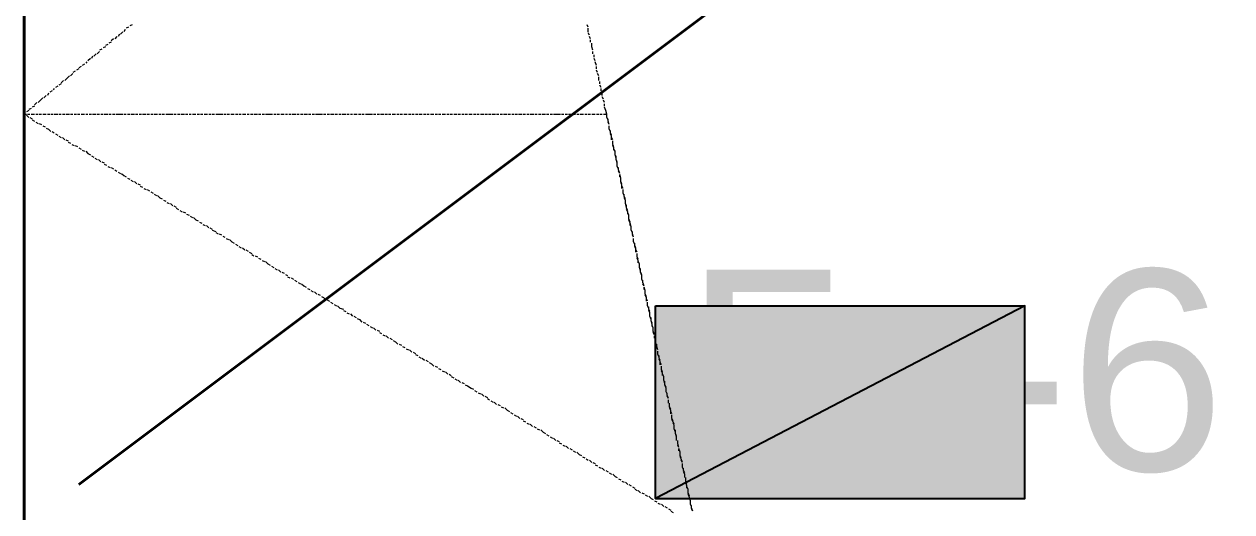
# Model space of a CAD drawing. Extents: x 8 to 21351, y 0 to 420.
# Drawn here: x 15902.59 to 15924.61, y 354.23 to 363.12 of the extents above; entities that cross this region are included whole.
import ezdxf

# ---------------------------------------------------------------- set-up
doc = ezdxf.new("R2010")
doc.units = 0
doc.styles.add('TEYPDFCAD_TEXT', font='arial.ttf')

msp = doc.modelspace()

# ---------------------------------------------------------------- hatches: boundary and pattern name
at = {"true_color": 0xffffff}
h = msp.add_hatch(color=0, dxfattribs=at)
h.paths.add_polyline_path([(15914.103, 357.992), (15920.834, 357.992), (15914.103, 354.478)])
h.paths.add_polyline_path([(15920.834, 357.992), (15914.103, 354.478), (15920.834, 354.478)])

# ---------------------------------------------------------------- linework, layer by layer
at = {"color": 7, "lineweight": 40}
for p, q in [((15902.588, 397.743), (15902.588, 310.219)), ((15931.586, 375.729), (15903.583, 354.732))]:
    msp.add_line(p, q, dxfattribs=at)
at = {"color": 7, "lineweight": 25}
for p, q in [((15902.588, 381.593), (15902.588, 361.59)), ((15902.588, 360.087), (15902.588, 359.071)), ((15902.588, 356.193), (15902.588, 358.119)), ((15902.588, 357.568), (15902.588, 337.566))]:
    msp.add_line(p, q, dxfattribs=at)
at = {"color": 7, "lineweight": 5}
for p, q in [((15902.588, 363.072), (15902.588, 363.114)), ((15902.588, 363.008), (15902.588, 363.051)), ((15902.588, 362.924), (15902.588, 362.987)), ((15904.324, 362.945), (15904.303, 362.902)), ((15904.387, 362.987), (15904.345, 362.945)), ((15904.43, 363.029), (15904.408, 362.987)), ((15904.493, 363.072), (15904.451, 363.051)), ((15904.557, 363.114), (15904.514, 363.093)), ((15912.875, 363.072), (15912.854, 363.114)), ((15912.875, 362.987), (15912.875, 363.051)), ((15912.896, 362.924), (15912.875, 362.966)), ((15902.588, 362.86), (15902.588, 362.902)), ((15902.588, 362.797), (15902.588, 362.839)), ((15902.588, 362.712), (15902.588, 362.776)), ((15902.588, 362.649), (15902.588, 362.691)), ((15904.07, 362.712), (15904.027, 362.691)), ((15904.112, 362.754), (15904.07, 362.733)), ((15904.176, 362.797), (15904.133, 362.776)), ((15904.218, 362.86), (15904.176, 362.818)), ((15904.281, 362.902), (15904.239, 362.86)), ((15912.917, 362.86), (15912.896, 362.902)), ((15912.917, 362.797), (15912.917, 362.839)), ((15912.939, 362.712), (15912.939, 362.776)), ((15912.96, 362.649), (15912.939, 362.712)), ((15902.588, 362.585), (15902.588, 362.627)), ((15902.588, 362.5), (15902.588, 362.564)), ((15902.588, 362.437), (15902.588, 362.479)), ((15903.795, 362.5), (15903.752, 362.458)), ((15903.837, 362.543), (15903.816, 362.5)), ((15903.9, 362.585), (15903.858, 362.543)), ((15903.964, 362.627), (15903.922, 362.585)), ((15904.006, 362.67), (15903.964, 362.649)), ((15912.96, 362.585), (15912.96, 362.627)), ((15912.981, 362.521), (15912.981, 362.564)), ((15913.002, 362.458), (15912.981, 362.5)), ((15902.588, 362.373), (15902.588, 362.416)), ((15902.588, 362.289), (15902.588, 362.352)), ((15902.588, 362.225), (15902.588, 362.289)), ((15903.519, 362.267), (15903.477, 362.246)), ((15903.583, 362.31), (15903.541, 362.289)), ((15903.625, 362.352), (15903.583, 362.331)), ((15903.689, 362.394), (15903.646, 362.373)), ((15903.731, 362.437), (15903.71, 362.416)), ((15913.023, 362.373), (15913.002, 362.437)), ((15913.023, 362.31), (15913.023, 362.352)), ((15913.044, 362.246), (15913.023, 362.289)), ((15902.588, 362.162), (15902.588, 362.204)), ((15902.588, 362.098), (15902.588, 362.14)), ((15902.588, 362.014), (15902.588, 362.077)), ((15903.265, 362.035), (15903.223, 362.014)), ((15903.308, 362.098), (15903.265, 362.056)), ((15903.371, 362.14), (15903.329, 362.098)), ((15903.414, 362.183), (15903.371, 362.14)), ((15903.477, 362.225), (15903.435, 362.183)), ((15913.066, 362.183), (15913.044, 362.225)), ((15913.066, 362.098), (15913.066, 362.162)), ((15913.087, 362.035), (15913.087, 362.077)), ((15902.588, 361.95), (15902.588, 361.992)), ((15902.588, 361.887), (15902.588, 361.929)), ((15902.588, 361.802), (15902.588, 361.865)), ((15902.99, 361.823), (15902.948, 361.781)), ((15903.033, 361.865), (15903.011, 361.823)), ((15903.096, 361.908), (15903.054, 361.887)), ((15903.138, 361.95), (15903.117, 361.929)), ((15903.202, 361.992), (15903.16, 361.971)), ((15913.108, 361.971), (15913.087, 362.014)), ((15913.108, 361.908), (15913.108, 361.95)), ((15913.129, 361.823), (15913.129, 361.887)), ((15902.588, 361.738), (15902.588, 361.781)), ((15902.588, 361.675), (15902.588, 361.717)), ((15902.588, 361.59), (15902.588, 361.654)), ((15902.715, 361.59), (15902.673, 361.569)), ((15902.779, 361.632), (15902.736, 361.611)), ((15902.821, 361.696), (15902.779, 361.654)), ((15902.884, 361.738), (15902.842, 361.696)), ((15902.927, 361.781), (15902.884, 361.738)), ((15913.15, 361.76), (15913.129, 361.802)), ((15913.171, 361.696), (15913.15, 361.738)), ((15913.171, 361.632), (15913.171, 361.675)), ((15913.193, 361.548), (15913.171, 361.611)), ((15902.588, 361.527), (15902.588, 361.569)), ((15902.609, 361.505), (15902.588, 361.484)), ((15902.588, 361.463), (15902.588, 361.505)), ((15902.588, 361.484), (15902.63, 361.484)), ((15902.588, 361.484), (15902.609, 361.463)), ((15902.588, 361.378), (15902.588, 361.442)), ((15902.588, 361.315), (15902.588, 361.378)), ((15902.673, 361.548), (15902.63, 361.527)), ((15902.63, 361.463), (15902.673, 361.421)), ((15902.652, 361.484), (15902.694, 361.484)), ((15902.694, 361.421), (15902.736, 361.4)), ((15902.715, 361.484), (15902.779, 361.484)), ((15902.736, 361.378), (15902.779, 361.357)), ((15902.8, 361.484), (15902.842, 361.484)), ((15902.863, 361.484), (15902.906, 361.484)), ((15902.927, 361.484), (15902.99, 361.484)), ((15903.011, 361.484), (15903.054, 361.484)), ((15903.075, 361.484), (15903.117, 361.484)), ((15903.138, 361.484), (15903.202, 361.484)), ((15903.223, 361.484), (15903.265, 361.484)), ((15903.287, 361.484), (15903.329, 361.484)), ((15903.35, 361.484), (15903.414, 361.484)), ((15903.435, 361.484), (15903.477, 361.484)), ((15903.498, 361.484), (15903.541, 361.484)), ((15903.562, 361.484), (15903.604, 361.484)), ((15903.625, 361.484), (15903.689, 361.484)), ((15903.71, 361.484), (15903.752, 361.484)), ((15903.773, 361.484), (15903.816, 361.484)), ((15903.837, 361.484), (15903.9, 361.484)), ((15903.922, 361.484), (15903.964, 361.484)), ((15903.985, 361.484), (15904.027, 361.484)), ((15904.049, 361.484), (15904.112, 361.484)), ((15904.133, 361.484), (15904.176, 361.484)), ((15904.197, 361.484), (15904.239, 361.484)), ((15904.26, 361.484), (15904.324, 361.484)), ((15904.324, 361.484), (15904.387, 361.484)), ((15904.408, 361.484), (15904.451, 361.484)), ((15904.472, 361.484), (15904.514, 361.484)), ((15904.535, 361.484), (15904.599, 361.484)), ((15904.62, 361.484), (15904.662, 361.484)), ((15904.684, 361.484), (15904.726, 361.484)), ((15904.747, 361.484), (15904.811, 361.484)), ((15904.832, 361.484), (15904.874, 361.484)), ((15904.895, 361.484), (15904.938, 361.484)), ((15904.959, 361.484), (15905.022, 361.484)), ((15905.043, 361.484), (15905.086, 361.484)), ((15905.107, 361.484), (15905.149, 361.484)), ((15905.17, 361.484), (15905.234, 361.484)), ((15905.234, 361.484), (15905.297, 361.484)), ((15905.319, 361.484), (15905.361, 361.484)), ((15905.382, 361.484), (15905.424, 361.484)), ((15905.446, 361.484), (15905.509, 361.484)), ((15905.53, 361.484), (15905.573, 361.484)), ((15905.594, 361.484), (15905.636, 361.484)), ((15905.657, 361.484), (15905.721, 361.484)), ((15905.742, 361.484), (15905.784, 361.484)), ((15905.805, 361.484), (15905.848, 361.484)), ((15905.869, 361.484), (15905.932, 361.484)), ((15905.954, 361.484), (15905.996, 361.484)), ((15906.017, 361.484), (15906.059, 361.484)), ((15906.081, 361.484), (15906.144, 361.484)), ((15906.144, 361.484), (15906.208, 361.484)), ((15906.229, 361.484), (15906.271, 361.484)), ((15906.292, 361.484), (15906.335, 361.484)), ((15906.356, 361.484), (15906.419, 361.484)), ((15906.44, 361.484), (15906.483, 361.484)), ((15906.504, 361.484), (15906.546, 361.484)), ((15906.567, 361.484), (15906.631, 361.484)), ((15906.652, 361.484), (15906.694, 361.484)), ((15906.716, 361.484), (15906.758, 361.484)), ((15906.779, 361.484), (15906.843, 361.484)), ((15906.864, 361.484), (15906.906, 361.484)), ((15906.927, 361.484), (15906.97, 361.484)), ((15906.991, 361.484), (15907.054, 361.484)), ((15907.054, 361.484), (15907.118, 361.484)), ((15907.139, 361.484), (15907.181, 361.484)), ((15907.202, 361.484), (15907.245, 361.484)), ((15907.266, 361.484), (15907.329, 361.484)), ((15907.351, 361.484), (15907.393, 361.484)), ((15907.414, 361.484), (15907.456, 361.484)), ((15907.478, 361.484), (15907.541, 361.484)), ((15907.562, 361.484), (15907.605, 361.484)), ((15907.626, 361.484), (15907.668, 361.484)), ((15907.689, 361.484), (15907.753, 361.484)), ((15907.774, 361.484), (15907.816, 361.484)), ((15907.837, 361.484), (15907.88, 361.484)), ((15907.901, 361.484), (15907.964, 361.484)), ((15907.964, 361.484), (15908.028, 361.484)), ((15908.049, 361.484), (15908.091, 361.484)), ((15908.113, 361.484), (15908.155, 361.484)), ((15908.176, 361.484), (15908.24, 361.484)), ((15908.261, 361.484), (15908.303, 361.484)), ((15908.324, 361.484), (15908.367, 361.484)), ((15908.388, 361.484), (15908.451, 361.484)), ((15908.472, 361.484), (15908.515, 361.484)), ((15908.536, 361.484), (15908.578, 361.484)), ((15908.599, 361.484), (15908.663, 361.484)), ((15908.684, 361.484), (15908.726, 361.484)), ((15908.748, 361.484), (15908.79, 361.484)), ((15908.811, 361.484), (15908.875, 361.484)), ((15908.875, 361.484), (15908.938, 361.484)), ((15908.959, 361.484), (15909.002, 361.484)), ((15909.023, 361.484), (15909.065, 361.484)), ((15909.086, 361.484), (15909.15, 361.484)), ((15909.171, 361.484), (15909.213, 361.484)), ((15909.234, 361.484), (15909.277, 361.484)), ((15909.298, 361.484), (15909.361, 361.484)), ((15909.383, 361.484), (15909.425, 361.484)), ((15909.446, 361.484), (15909.488, 361.484)), ((15909.51, 361.484), (15909.573, 361.484)), ((15909.594, 361.484), (15909.637, 361.484)), ((15909.658, 361.484), (15909.7, 361.484)), ((15909.721, 361.484), (15909.764, 361.484)), ((15909.785, 361.484), (15909.848, 361.484)), ((15909.869, 361.484), (15909.912, 361.484)), ((15909.933, 361.484), (15909.975, 361.484)), ((15909.996, 361.484), (15910.06, 361.484)), ((15910.081, 361.484), (15910.123, 361.484)), ((15910.145, 361.484), (15910.187, 361.484)), ((15910.208, 361.484), (15910.272, 361.484)), ((15910.293, 361.484), (15910.335, 361.484)), ((15910.356, 361.484), (15910.399, 361.484)), ((15910.42, 361.484), (15910.483, 361.484)), ((15910.504, 361.484), (15910.547, 361.484)), ((15910.568, 361.484), (15910.61, 361.484)), ((15910.631, 361.484), (15910.674, 361.484)), ((15910.695, 361.484), (15910.758, 361.484)), ((15910.78, 361.484), (15910.822, 361.484)), ((15910.843, 361.484), (15910.885, 361.484)), ((15910.907, 361.484), (15910.97, 361.484)), ((15910.991, 361.484), (15911.034, 361.484)), ((15911.055, 361.484), (15911.097, 361.484)), ((15911.118, 361.484), (15911.182, 361.484)), ((15911.203, 361.484), (15911.245, 361.484)), ((15911.266, 361.484), (15911.309, 361.484)), ((15911.33, 361.484), (15911.393, 361.484)), ((15911.415, 361.484), (15911.457, 361.484)), ((15911.478, 361.484), (15911.52, 361.484)), ((15911.542, 361.484), (15911.584, 361.484)), ((15911.605, 361.484), (15911.669, 361.484)), ((15911.69, 361.484), (15911.732, 361.484)), ((15911.753, 361.484), (15911.796, 361.484)), ((15911.817, 361.484), (15911.88, 361.484)), ((15911.901, 361.484), (15911.944, 361.484)), ((15911.965, 361.484), (15912.007, 361.484)), ((15912.028, 361.484), (15912.092, 361.484)), ((15912.113, 361.484), (15912.155, 361.484)), ((15912.177, 361.484), (15912.219, 361.484)), ((15912.24, 361.484), (15912.304, 361.484)), ((15912.304, 361.484), (15912.367, 361.484)), ((15912.388, 361.484), (15912.431, 361.484)), ((15912.452, 361.484), (15912.494, 361.484)), ((15912.515, 361.484), (15912.579, 361.484)), ((15912.6, 361.484), (15912.642, 361.484)), ((15912.663, 361.484), (15912.706, 361.484)), ((15912.727, 361.484), (15912.79, 361.484)), ((15912.812, 361.484), (15912.854, 361.484)), ((15912.875, 361.484), (15912.917, 361.484)), ((15912.939, 361.484), (15913.002, 361.484)), ((15913.023, 361.484), (15913.066, 361.484)), ((15913.087, 361.484), (15913.129, 361.484)), ((15913.15, 361.484), (15913.214, 361.484)), ((15913.214, 361.484), (15913.193, 361.548)), ((15913.214, 361.442), (15913.214, 361.484)), ((15913.214, 361.421), (15913.214, 361.463)), ((15913.235, 361.378), (15913.214, 361.421)), ((15913.235, 361.357), (15913.235, 361.4)), ((15902.588, 361.252), (15902.588, 361.294)), ((15902.588, 361.188), (15902.588, 361.23)), ((15902.588, 361.103), (15902.588, 361.167)), ((15902.8, 361.336), (15902.842, 361.315)), ((15902.863, 361.315), (15902.906, 361.294)), ((15902.927, 361.273), (15902.969, 361.252)), ((15902.99, 361.23), (15903.033, 361.209)), ((15903.033, 361.209), (15903.075, 361.167)), ((15903.096, 361.167), (15903.138, 361.146)), ((15913.256, 361.294), (15913.235, 361.357)), ((15913.256, 361.294), (15913.235, 361.336)), ((15913.256, 361.209), (15913.256, 361.273)), ((15913.256, 361.23), (15913.256, 361.273)), ((15913.277, 361.167), (15913.256, 361.209)), ((15913.277, 361.146), (15913.277, 361.188)), ((15913.298, 361.103), (15913.277, 361.146)), ((15902.588, 361.04), (15902.588, 361.082)), ((15902.588, 360.976), (15902.588, 361.019)), ((15902.588, 360.892), (15902.588, 360.955)), ((15903.16, 361.125), (15903.202, 361.103)), ((15903.223, 361.082), (15903.265, 361.061)), ((15903.287, 361.061), (15903.329, 361.019)), ((15903.35, 361.019), (15903.392, 360.997)), ((15903.392, 360.976), (15903.435, 360.955)), ((15903.456, 360.934), (15903.498, 360.913)), ((15913.298, 361.082), (15913.277, 361.125)), ((15913.298, 361.019), (15913.298, 361.082)), ((15913.32, 361.019), (15913.298, 361.061)), ((15913.32, 360.934), (15913.32, 360.997)), ((15913.32, 360.955), (15913.32, 360.997)), ((15913.341, 360.892), (15913.32, 360.934)), ((15902.588, 360.828), (15902.588, 360.87)), ((15902.588, 360.765), (15902.588, 360.807)), ((15902.588, 360.68), (15902.588, 360.743)), ((15903.519, 360.913), (15903.562, 360.892)), ((15903.583, 360.87), (15903.625, 360.849)), ((15903.646, 360.828), (15903.689, 360.807)), ((15903.71, 360.807), (15903.752, 360.765)), ((15903.752, 360.765), (15903.795, 360.743)), ((15903.816, 360.722), (15903.858, 360.701)), ((15913.341, 360.87), (15913.32, 360.913)), ((15913.341, 360.828), (15913.341, 360.87)), ((15913.362, 360.807), (15913.341, 360.849)), ((15913.362, 360.743), (15913.362, 360.807)), ((15913.362, 360.743), (15913.362, 360.786)), ((15913.383, 360.68), (15913.362, 360.743)), ((15913.383, 360.659), (15913.383, 360.722)), ((15902.588, 360.616), (15902.588, 360.659)), ((15902.588, 360.553), (15902.588, 360.595)), ((15902.588, 360.468), (15902.588, 360.532)), ((15903.879, 360.68), (15903.922, 360.659)), ((15903.943, 360.659), (15903.985, 360.616)), ((15904.006, 360.616), (15904.049, 360.595)), ((15904.049, 360.574), (15904.091, 360.553)), ((15904.112, 360.532), (15904.154, 360.511)), ((15904.176, 360.511), (15904.218, 360.49)), ((15913.404, 360.595), (15913.383, 360.659)), ((15913.404, 360.616), (15913.383, 360.659)), ((15913.404, 360.553), (15913.404, 360.595)), ((15913.404, 360.532), (15913.404, 360.574)), ((15913.425, 360.49), (15913.404, 360.532)), ((15913.425, 360.468), (15913.425, 360.511)), ((15902.588, 360.405), (15902.588, 360.468)), ((15902.588, 360.341), (15902.588, 360.384)), ((15902.588, 360.278), (15902.588, 360.32)), ((15904.239, 360.468), (15904.281, 360.447)), ((15904.303, 360.426), (15904.345, 360.405)), ((15904.366, 360.405), (15904.408, 360.363)), ((15904.408, 360.363), (15904.451, 360.341)), ((15904.472, 360.32), (15904.514, 360.299)), ((15904.535, 360.278), (15904.578, 360.257)), ((15913.447, 360.405), (15913.425, 360.468)), ((15913.447, 360.405), (15913.425, 360.447)), ((15913.468, 360.32), (15913.447, 360.384)), ((15913.447, 360.341), (15913.447, 360.384)), ((15913.468, 360.278), (15913.468, 360.32)), ((15913.468, 360.257), (15913.468, 360.299)), ((15902.588, 360.193), (15902.588, 360.257)), ((15902.588, 360.13), (15902.588, 360.172)), ((15902.588, 360.066), (15902.588, 360.108)), ((15902.588, 359.981), (15902.588, 360.045)), ((15904.599, 360.257), (15904.641, 360.214)), ((15904.662, 360.214), (15904.705, 360.193)), ((15904.705, 360.172), (15904.747, 360.151)), ((15904.768, 360.13), (15904.811, 360.108)), ((15904.832, 360.108), (15904.874, 360.087)), ((15904.895, 360.066), (15904.938, 360.045)), ((15913.489, 360.214), (15913.468, 360.257)), ((15913.489, 360.193), (15913.468, 360.235)), ((15913.489, 360.13), (15913.489, 360.193)), ((15913.51, 360.13), (15913.489, 360.172)), ((15913.51, 360.045), (15913.51, 360.108)), ((15913.51, 360.066), (15913.51, 360.108)), ((15913.531, 360.003), (15913.51, 360.045)), ((15902.588, 359.918), (15902.588, 359.96)), ((15902.588, 359.854), (15902.588, 359.897)), ((15902.588, 359.77), (15902.588, 359.833)), ((15904.959, 360.024), (15905.001, 360.003)), ((15905.022, 360.003), (15905.065, 359.96)), ((15905.065, 359.96), (15905.107, 359.939)), ((15905.128, 359.918), (15905.17, 359.897)), ((15905.192, 359.876), (15905.234, 359.854)), ((15905.255, 359.854), (15905.297, 359.812)), ((15913.531, 359.981), (15913.531, 360.024)), ((15913.552, 359.939), (15913.531, 359.981)), ((15913.552, 359.918), (15913.531, 359.96)), ((15913.552, 359.854), (15913.552, 359.918)), ((15913.552, 359.854), (15913.552, 359.897)), ((15913.574, 359.791), (15913.552, 359.854)), ((15913.574, 359.77), (15913.574, 359.833)), ((15902.588, 359.706), (15902.588, 359.749)), ((15902.588, 359.643), (15902.588, 359.685)), ((15902.588, 359.558), (15902.588, 359.622)), ((15905.319, 359.812), (15905.361, 359.791)), ((15905.361, 359.77), (15905.403, 359.749)), ((15905.424, 359.728), (15905.467, 359.706)), ((15905.488, 359.706), (15905.53, 359.685)), ((15905.551, 359.664), (15905.594, 359.643)), ((15905.615, 359.622), (15905.657, 359.601)), ((15913.595, 359.728), (15913.574, 359.77)), ((15913.595, 359.706), (15913.574, 359.749)), ((15913.595, 359.664), (15913.595, 359.706)), ((15913.616, 359.643), (15913.595, 359.685)), ((15913.616, 359.579), (15913.616, 359.643)), ((15913.616, 359.579), (15913.616, 359.622)), ((15902.588, 359.495), (15902.588, 359.558)), ((15902.588, 359.431), (15902.588, 359.474)), ((15902.588, 359.368), (15902.588, 359.41)), ((15905.678, 359.601), (15905.721, 359.558)), ((15905.721, 359.558), (15905.763, 359.537)), ((15905.784, 359.516), (15905.827, 359.495)), ((15905.848, 359.474), (15905.89, 359.452)), ((15905.911, 359.452), (15905.954, 359.41)), ((15905.975, 359.41), (15906.017, 359.389)), ((15913.637, 359.516), (15913.616, 359.579)), ((15913.637, 359.495), (15913.616, 359.558)), ((15913.658, 359.431), (15913.637, 359.495)), ((15913.637, 359.452), (15913.637, 359.495)), ((15913.658, 359.389), (15913.658, 359.431)), ((15913.658, 359.368), (15913.658, 359.41)), ((15902.588, 359.283), (15902.588, 359.346)), ((15902.588, 359.219), (15902.588, 359.262)), ((15902.588, 359.156), (15902.588, 359.198)), ((15906.017, 359.368), (15906.081, 359.346)), ((15906.081, 359.325), (15906.123, 359.304)), ((15906.144, 359.304), (15906.186, 359.283)), ((15906.208, 359.262), (15906.25, 359.241)), ((15906.271, 359.219), (15906.313, 359.198)), ((15906.335, 359.198), (15906.377, 359.156)), ((15913.679, 359.325), (15913.658, 359.368)), ((15913.679, 359.304), (15913.679, 359.346)), ((15913.701, 359.241), (15913.679, 359.304)), ((15913.701, 359.241), (15913.679, 359.283)), ((15913.701, 359.156), (15913.701, 359.219)), ((15913.701, 359.177), (15913.701, 359.219)), ((15902.588, 359.071), (15902.588, 359.135)), ((15902.588, 359.008), (15902.588, 359.05)), ((15902.588, 358.944), (15902.588, 358.987)), ((15906.377, 359.156), (15906.419, 359.135)), ((15906.44, 359.114), (15906.483, 359.092)), ((15906.504, 359.071), (15906.546, 359.05)), ((15906.567, 359.05), (15906.61, 359.008)), ((15906.631, 359.008), (15906.673, 358.987)), ((15906.694, 358.966), (15906.737, 358.944)), ((15913.722, 359.114), (15913.701, 359.156)), ((15913.722, 359.092), (15913.722, 359.135)), ((15913.743, 359.05), (15913.722, 359.092)), ((15913.743, 359.029), (15913.722, 359.071)), ((15913.743, 358.966), (15913.743, 359.029)), ((15913.764, 358.966), (15913.743, 359.008)), ((15913.764, 358.881), (15913.764, 358.944)), ((15913.764, 358.902), (15913.764, 358.944)), ((15902.588, 358.86), (15902.588, 358.923)), ((15902.588, 358.796), (15902.588, 358.839)), ((15902.588, 358.733), (15902.588, 358.775)), ((15906.737, 358.923), (15906.779, 358.902)), ((15906.8, 358.902), (15906.843, 358.881)), ((15906.864, 358.86), (15906.906, 358.839)), ((15906.927, 358.817), (15906.97, 358.796)), ((15906.991, 358.796), (15907.033, 358.754)), ((15907.033, 358.754), (15907.075, 358.733)), ((15913.785, 358.839), (15913.764, 358.881)), ((15913.785, 358.817), (15913.764, 358.86)), ((15913.785, 358.775), (15913.785, 358.817)), ((15913.806, 358.754), (15913.785, 358.796)), ((15913.806, 358.69), (15913.806, 358.754)), ((15913.806, 358.69), (15913.806, 358.733)), ((15902.588, 358.648), (15902.588, 358.711)), ((15902.588, 358.584), (15902.588, 358.648)), ((15902.588, 358.521), (15902.588, 358.563)), ((15907.097, 358.711), (15907.139, 358.69)), ((15907.16, 358.669), (15907.202, 358.648)), ((15907.224, 358.648), (15907.266, 358.606)), ((15907.287, 358.606), (15907.329, 358.584)), ((15907.351, 358.563), (15907.393, 358.542)), ((15907.393, 358.521), (15907.435, 358.5)), ((15913.828, 358.627), (15913.806, 358.69)), ((15913.828, 358.606), (15913.828, 358.669)), ((15913.849, 358.542), (15913.828, 358.606)), ((15913.849, 358.563), (15913.828, 358.606)), ((15913.849, 358.5), (15913.849, 358.542)), ((15913.849, 358.479), (15913.849, 358.521)), ((15902.588, 358.457), (15902.588, 358.5)), ((15902.588, 358.373), (15902.588, 358.436)), ((15902.588, 358.309), (15902.588, 358.352)), ((15902.588, 358.246), (15902.588, 358.288)), ((15907.456, 358.5), (15907.499, 358.479)), ((15907.52, 358.457), (15907.562, 358.436)), ((15907.583, 358.415), (15907.626, 358.394)), ((15907.647, 358.394), (15907.689, 358.352)), ((15907.689, 358.352), (15907.732, 358.33)), ((15907.753, 358.309), (15907.795, 358.288)), ((15913.87, 358.436), (15913.849, 358.479)), ((15913.87, 358.415), (15913.87, 358.457)), ((15913.891, 358.352), (15913.87, 358.415)), ((15913.891, 358.352), (15913.87, 358.394)), ((15913.912, 358.267), (15913.891, 358.33)), ((15913.891, 358.288), (15913.891, 358.33)), ((15902.588, 358.161), (15902.588, 358.225)), ((15902.588, 358.098), (15902.588, 358.14)), ((15902.588, 358.034), (15902.588, 358.077)), ((15907.816, 358.267), (15907.859, 358.246)), ((15907.88, 358.246), (15907.922, 358.204)), ((15907.943, 358.204), (15907.986, 358.182)), ((15908.007, 358.161), (15908.049, 358.14)), ((15908.049, 358.14), (15908.091, 358.098)), ((15908.113, 358.098), (15908.155, 358.077)), ((15913.912, 358.225), (15913.912, 358.267)), ((15913.912, 358.204), (15913.912, 358.246)), ((15913.933, 358.161), (15913.912, 358.204)), ((15913.933, 358.14), (15913.912, 358.182)), ((15913.933, 358.077), (15913.933, 358.14)), ((15913.955, 358.077), (15913.933, 358.119)), ((15902.588, 357.949), (15902.588, 358.013)), ((15902.588, 357.886), (15902.588, 357.928)), ((15902.588, 357.822), (15902.588, 357.865)), ((15908.176, 358.055), (15908.218, 358.034)), ((15908.24, 358.013), (15908.282, 357.992)), ((15908.303, 357.992), (15908.345, 357.949)), ((15908.345, 357.949), (15908.409, 357.928)), ((15908.409, 357.907), (15908.451, 357.886)), ((15908.472, 357.865), (15908.515, 357.844)), ((15908.536, 357.844), (15908.578, 357.801)), ((15913.955, 357.992), (15913.955, 358.055)), ((15913.955, 358.013), (15913.955, 358.055)), ((15913.976, 357.949), (15913.955, 357.992)), ((15913.976, 357.928), (15913.976, 357.971)), ((15913.997, 357.886), (15913.976, 357.928)), ((15913.997, 357.865), (15913.976, 357.907)), ((15913.997, 357.801), (15913.997, 357.865)), ((15913.997, 357.801), (15913.997, 357.844)), ((15902.588, 357.738), (15902.588, 357.801)), ((15902.588, 357.674), (15902.588, 357.738)), ((15902.588, 357.611), (15902.588, 357.653)), ((15908.599, 357.801), (15908.642, 357.78)), ((15908.663, 357.759), (15908.705, 357.738)), ((15908.705, 357.738), (15908.748, 357.695)), ((15908.769, 357.695), (15908.811, 357.674)), ((15908.832, 357.653), (15908.875, 357.632)), ((15914.018, 357.738), (15913.997, 357.801)), ((15914.018, 357.717), (15914.018, 357.78)), ((15914.039, 357.653), (15914.018, 357.717)), ((15914.039, 357.674), (15914.018, 357.717)), ((15914.039, 357.611), (15914.039, 357.653)), ((15914.06, 357.59), (15914.039, 357.632)), ((15902.588, 357.547), (15902.588, 357.59)), ((15902.588, 357.463), (15902.588, 357.526)), ((15902.588, 357.399), (15902.588, 357.442)), ((15908.896, 357.611), (15908.938, 357.59)), ((15908.959, 357.59), (15909.002, 357.547)), ((15909.023, 357.547), (15909.065, 357.526)), ((15909.065, 357.505), (15909.107, 357.484)), ((15909.129, 357.463), (15909.171, 357.442)), ((15909.192, 357.442), (15909.234, 357.399)), ((15909.256, 357.399), (15909.298, 357.378)), ((15914.06, 357.547), (15914.06, 357.59)), ((15914.06, 357.526), (15914.06, 357.568)), ((15914.082, 357.463), (15914.06, 357.526)), ((15914.082, 357.463), (15914.06, 357.505)), ((15914.103, 357.378), (15914.082, 357.442)), ((15914.082, 357.399), (15914.082, 357.442)), ((15902.588, 357.336), (15902.588, 357.378)), ((15902.588, 357.251), (15902.588, 357.315)), ((15902.588, 357.187), (15902.588, 357.23)), ((15909.319, 357.357), (15909.361, 357.336)), ((15909.361, 357.336), (15909.404, 357.293)), ((15909.425, 357.293), (15909.467, 357.272)), ((15909.488, 357.251), (15909.531, 357.23)), ((15909.552, 357.209), (15909.594, 357.187)), ((15909.615, 357.187), (15909.658, 357.145)), ((15914.103, 357.336), (15914.103, 357.378)), ((15914.103, 357.315), (15914.103, 357.357)), ((15914.124, 357.272), (15914.103, 357.315)), ((15914.124, 357.251), (15914.124, 357.293)), ((15914.145, 357.187), (15914.124, 357.251)), ((15914.145, 357.187), (15914.124, 357.23)), ((15902.588, 357.124), (15902.588, 357.166)), ((15902.588, 357.039), (15902.588, 357.103)), ((15902.588, 356.976), (15902.588, 357.018)), ((15909.679, 357.145), (15909.721, 357.124)), ((15909.721, 357.103), (15909.764, 357.082)), ((15909.785, 357.06), (15909.827, 357.039)), ((15909.848, 357.039), (15909.891, 356.997)), ((15909.912, 356.997), (15909.954, 356.976)), ((15914.145, 357.103), (15914.145, 357.166)), ((15914.145, 357.124), (15914.145, 357.166)), ((15914.166, 357.06), (15914.145, 357.103)), ((15914.166, 357.039), (15914.166, 357.082)), ((15914.187, 356.997), (15914.166, 357.039)), ((15914.187, 356.976), (15914.166, 357.018)), ((15914.187, 356.912), (15914.187, 356.976)), ((15902.588, 356.912), (15902.588, 356.955)), ((15902.588, 356.828), (15902.588, 356.891)), ((15902.588, 356.764), (15902.588, 356.828)), ((15902.588, 356.701), (15902.588, 356.743)), ((15909.975, 356.955), (15910.018, 356.933)), ((15910.018, 356.933), (15910.06, 356.891)), ((15910.081, 356.891), (15910.123, 356.87)), ((15910.145, 356.849), (15910.187, 356.828)), ((15910.208, 356.807), (15910.25, 356.785)), ((15910.272, 356.785), (15910.314, 356.743)), ((15910.335, 356.743), (15910.377, 356.722)), ((15914.209, 356.912), (15914.187, 356.955)), ((15914.209, 356.828), (15914.209, 356.891)), ((15914.209, 356.849), (15914.209, 356.891)), ((15914.23, 356.785), (15914.209, 356.828)), ((15914.23, 356.764), (15914.209, 356.807)), ((15914.23, 356.722), (15914.23, 356.764)), ((15914.251, 356.701), (15914.23, 356.743)), ((15902.588, 356.637), (15902.588, 356.68)), ((15902.588, 356.553), (15902.588, 356.616)), ((15902.588, 356.489), (15902.588, 356.531)), ((15910.377, 356.701), (15910.42, 356.68)), ((15910.441, 356.658), (15910.483, 356.637)), ((15910.504, 356.637), (15910.547, 356.595)), ((15910.568, 356.595), (15910.61, 356.574)), ((15910.631, 356.553), (15910.674, 356.531)), ((15910.674, 356.531), (15910.737, 356.489)), ((15914.251, 356.637), (15914.251, 356.701)), ((15914.251, 356.637), (15914.251, 356.68)), ((15914.272, 356.574), (15914.251, 356.637)), ((15914.272, 356.553), (15914.272, 356.616)), ((15914.293, 356.489), (15914.272, 356.553)), ((15914.293, 356.51), (15914.272, 356.553)), ((15902.588, 356.425), (15902.588, 356.468)), ((15902.588, 356.341), (15902.588, 356.404)), ((15902.588, 356.277), (15902.588, 356.32)), ((15910.737, 356.489), (15910.78, 356.468)), ((15910.801, 356.447), (15910.843, 356.425)), ((15910.864, 356.404), (15910.907, 356.383)), ((15910.928, 356.383), (15910.97, 356.341)), ((15910.991, 356.341), (15911.034, 356.32)), ((15911.034, 356.298), (15911.076, 356.277)), ((15914.293, 356.447), (15914.293, 356.489)), ((15914.293, 356.425), (15914.293, 356.468)), ((15914.314, 356.383), (15914.293, 356.425)), ((15914.314, 356.362), (15914.314, 356.404)), ((15914.336, 356.298), (15914.314, 356.362)), ((15914.336, 356.298), (15914.314, 356.341)), ((15902.588, 356.214), (15902.588, 356.256)), ((15902.588, 356.129), (15902.588, 356.193)), ((15902.588, 356.066), (15902.588, 356.108)), ((15911.097, 356.256), (15911.139, 356.235)), ((15911.161, 356.235), (15911.203, 356.193)), ((15911.224, 356.193), (15911.266, 356.171)), ((15911.288, 356.15), (15911.33, 356.129)), ((15911.351, 356.129), (15911.393, 356.087)), ((15911.393, 356.087), (15911.436, 356.066)), ((15914.336, 356.214), (15914.336, 356.277)), ((15914.336, 356.235), (15914.336, 356.277)), ((15914.357, 356.171), (15914.357, 356.214)), ((15914.357, 356.15), (15914.357, 356.193)), ((15914.378, 356.108), (15914.357, 356.15)), ((15914.378, 356.087), (15914.357, 356.129)), ((15914.378, 356.023), (15914.378, 356.087)), ((15902.588, 356.002), (15902.588, 356.045)), ((15902.588, 355.918), (15902.588, 355.981)), ((15902.588, 355.854), (15902.588, 355.918)), ((15911.457, 356.045), (15911.499, 356.023)), ((15911.52, 356.002), (15911.563, 355.981)), ((15911.584, 355.981), (15911.626, 355.939)), ((15911.647, 355.939), (15911.69, 355.918)), ((15911.69, 355.896), (15911.732, 355.875)), ((15914.399, 356.023), (15914.378, 356.066)), ((15914.399, 355.939), (15914.399, 356.002)), ((15914.399, 355.96), (15914.399, 356.002)), ((15914.42, 355.896), (15914.399, 355.939)), ((15914.42, 355.875), (15914.399, 355.918)), ((15914.441, 355.833), (15914.42, 355.875)), ((15902.588, 355.791), (15902.588, 355.833)), ((15902.588, 355.727), (15902.588, 355.769)), ((15902.588, 355.642), (15902.588, 355.706)), ((15911.753, 355.854), (15911.796, 355.833)), ((15911.817, 355.833), (15911.859, 355.791)), ((15911.88, 355.791), (15911.923, 355.769)), ((15911.944, 355.748), (15911.986, 355.727)), ((15912.007, 355.727), (15912.05, 355.685)), ((15912.05, 355.685), (15912.092, 355.663)), ((15912.113, 355.642), (15912.155, 355.621)), ((15914.441, 355.812), (15914.42, 355.854)), ((15914.441, 355.748), (15914.441, 355.812)), ((15914.441, 355.748), (15914.441, 355.791)), ((15914.463, 355.685), (15914.441, 355.748)), ((15914.463, 355.663), (15914.463, 355.727)), ((15914.484, 355.6), (15914.463, 355.663)), ((15914.484, 355.621), (15914.463, 355.663)), ((15902.588, 355.579), (15902.588, 355.621)), ((15902.588, 355.515), (15902.588, 355.558)), ((15902.588, 355.431), (15902.588, 355.494)), ((15912.177, 355.6), (15912.219, 355.579)), ((15912.24, 355.579), (15912.282, 355.536)), ((15912.304, 355.536), (15912.346, 355.515)), ((15912.346, 355.494), (15912.388, 355.473)), ((15912.409, 355.452), (15912.452, 355.431)), ((15912.473, 355.431), (15912.515, 355.388)), ((15914.484, 355.558), (15914.484, 355.6)), ((15914.484, 355.536), (15914.484, 355.579)), ((15914.505, 355.494), (15914.505, 355.536)), ((15914.505, 355.473), (15914.505, 355.515)), ((15914.526, 355.409), (15914.505, 355.473)), ((15914.526, 355.409), (15914.505, 355.452)), ((15902.588, 355.367), (15902.588, 355.409)), ((15902.588, 355.304), (15902.588, 355.346)), ((15902.588, 355.219), (15902.588, 355.282)), ((15902.588, 355.156), (15902.588, 355.198)), ((15912.536, 355.388), (15912.579, 355.367)), ((15912.6, 355.346), (15912.642, 355.325)), ((15912.663, 355.325), (15912.706, 355.282)), ((15912.706, 355.282), (15912.748, 355.261)), ((15912.769, 355.24), (15912.812, 355.219)), ((15912.833, 355.198), (15912.875, 355.177)), ((15914.547, 355.325), (15914.526, 355.388)), ((15914.526, 355.346), (15914.526, 355.388)), ((15914.547, 355.282), (15914.547, 355.325)), ((15914.547, 355.261), (15914.547, 355.304)), ((15914.568, 355.219), (15914.547, 355.261)), ((15914.568, 355.198), (15914.547, 355.24)), ((15914.59, 355.134), (15914.568, 355.198)), ((15902.588, 355.092), (15902.588, 355.134)), ((15902.588, 355.007), (15902.588, 355.071)), ((15902.588, 354.944), (15902.588, 355.007)), ((15912.896, 355.177), (15912.939, 355.134)), ((15912.96, 355.134), (15913.002, 355.113)), ((15913.002, 355.092), (15913.044, 355.071)), ((15913.066, 355.05), (15913.108, 355.029)), ((15913.129, 355.029), (15913.171, 354.986)), ((15913.193, 354.986), (15913.235, 354.965)), ((15914.59, 355.134), (15914.568, 355.177)), ((15914.59, 355.05), (15914.59, 355.113)), ((15914.59, 355.071), (15914.59, 355.113)), ((15914.611, 355.007), (15914.59, 355.05)), ((15914.611, 354.986), (15914.611, 355.029)), ((15914.632, 354.944), (15914.611, 354.986)), ((15902.588, 354.88), (15902.588, 354.923)), ((15902.588, 354.817), (15902.588, 354.859)), ((15902.588, 354.732), (15902.588, 354.796)), ((15913.256, 354.944), (15913.298, 354.923)), ((15913.32, 354.923), (15913.362, 354.88)), ((15913.362, 354.88), (15913.404, 354.859)), ((15913.425, 354.838), (15913.468, 354.817)), ((15913.489, 354.796), (15913.531, 354.774)), ((15913.552, 354.774), (15913.595, 354.732)), ((15914.632, 354.923), (15914.611, 354.965)), ((15914.632, 354.859), (15914.632, 354.923)), ((15914.632, 354.859), (15914.632, 354.901)), ((15914.653, 354.796), (15914.653, 354.859)), ((15914.653, 354.774), (15914.653, 354.838)), ((15914.674, 354.711), (15914.653, 354.774)), ((15914.674, 354.732), (15914.653, 354.774)), ((15902.588, 354.669), (15902.588, 354.711)), ((15902.588, 354.605), (15902.588, 354.647)), ((15902.588, 354.521), (15902.588, 354.584)), ((15913.616, 354.732), (15913.658, 354.711)), ((15913.679, 354.69), (15913.722, 354.669)), ((15913.722, 354.647), (15913.764, 354.626)), ((15913.785, 354.626), (15913.828, 354.584)), ((15913.849, 354.584), (15913.891, 354.563)), ((15913.912, 354.542), (15913.955, 354.521)), ((15914.674, 354.669), (15914.674, 354.711)), ((15914.695, 354.647), (15914.674, 354.69)), ((15914.695, 354.584), (15914.695, 354.647)), ((15914.695, 354.584), (15914.695, 354.626)), ((15914.717, 354.521), (15914.695, 354.584)), ((15914.717, 354.499), (15914.695, 354.563)), ((15902.588, 354.457), (15902.588, 354.499)), ((15902.588, 354.394), (15902.588, 354.436)), ((15902.588, 354.309), (15902.588, 354.372)), ((15913.976, 354.521), (15914.018, 354.478)), ((15914.018, 354.478), (15914.06, 354.457)), ((15914.082, 354.436), (15914.124, 354.415)), ((15914.145, 354.394), (15914.187, 354.372)), ((15914.209, 354.372), (15914.251, 354.33)), ((15914.272, 354.33), (15914.314, 354.309)), ((15914.738, 354.436), (15914.717, 354.499)), ((15914.738, 354.457), (15914.717, 354.499)), ((15914.738, 354.394), (15914.738, 354.436)), ((15914.738, 354.372), (15914.738, 354.415)), ((15914.759, 354.33), (15914.738, 354.372)), ((15914.759, 354.309), (15914.759, 354.351)), ((15902.588, 354.245), (15902.588, 354.288)), ((15914.336, 354.288), (15914.378, 354.267)), ((15914.378, 354.245), (15914.42, 354.224)), ((15914.78, 354.245), (15914.759, 354.309)), ((15914.78, 354.245), (15914.759, 354.288))]:
    msp.add_line(p, q, dxfattribs=at)
at = {"color": 0, "lineweight": 0, "true_color": 0xffffff}
msp.add_line((15914.103, 354.478), (15920.834, 354.478), dxfattribs=at)
at = {"color": 0, "true_color": 0xffffff}
for points in [[(15914.103, 357.992), (15920.834, 357.992), (15914.103, 354.478)], [(15920.834, 357.992), (15914.103, 354.478), (15920.834, 354.478)]]:
    msp.add_lwpolyline(points, close=True, dxfattribs=at)

# ---------------------------------------------------------------- texts
at = {"color": 7, "style": 'TEYPDFCAD_TEXT'}
msp.add_text('Гс-6', height=3.6618, dxfattribs=at).set_placement((15914.611, 354.986))

doc.saveas('drawing.dxf')
